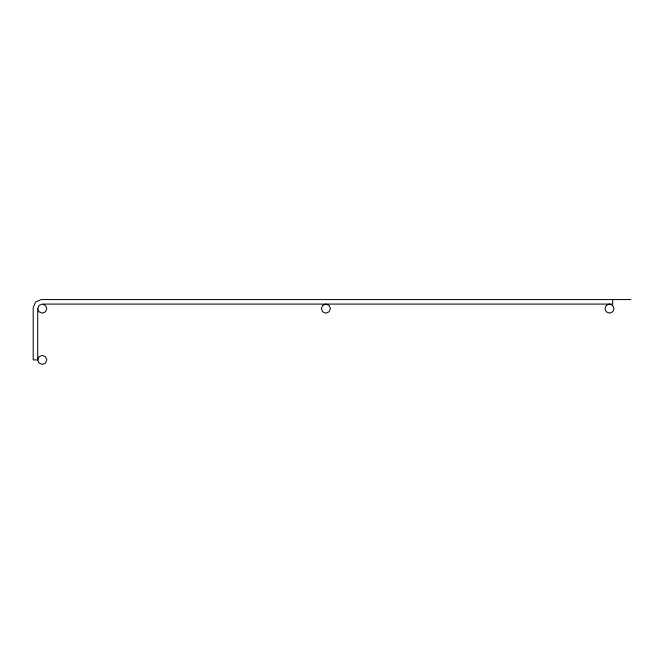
<?xml version="1.0" encoding="UTF-8"?>
<svg xmlns="http://www.w3.org/2000/svg" width="664" height="664" viewBox="0 0 664 664"><rect width="100%" height="100%" fill="white"/><g stroke="black" fill="none" stroke-linecap="round" stroke-linejoin="round"><path stroke-width="1" d="M37.724 308.619L39.051 305.415L42.255 304.087L45.451 305.415L46.779 308.619L45.451 311.814L42.255 313.142L39.051 311.814L37.724 308.619L37.724 359.913L39.051 363.108L42.255 364.436L45.451 363.108L46.779 359.913L45.451 356.709L42.255 355.381L39.051 356.709L37.724 359.913L33.2 359.913L33.2 307.714L35.59 301.954L41.351 299.564L630.8 299.564M43.201 304.087L612.698 304.087L612.698 299.564M322.671 305.415L321.351 308.619L322.671 311.814L325.875 313.142L329.078 311.814L330.398 308.619L329.078 305.415L325.875 304.087L322.671 305.415M606.298 305.415L604.97 308.619L606.298 311.814L609.494 313.142L612.698 311.814L614.026 308.619L612.698 305.415L609.494 304.087L606.298 305.415"/></g></svg>
